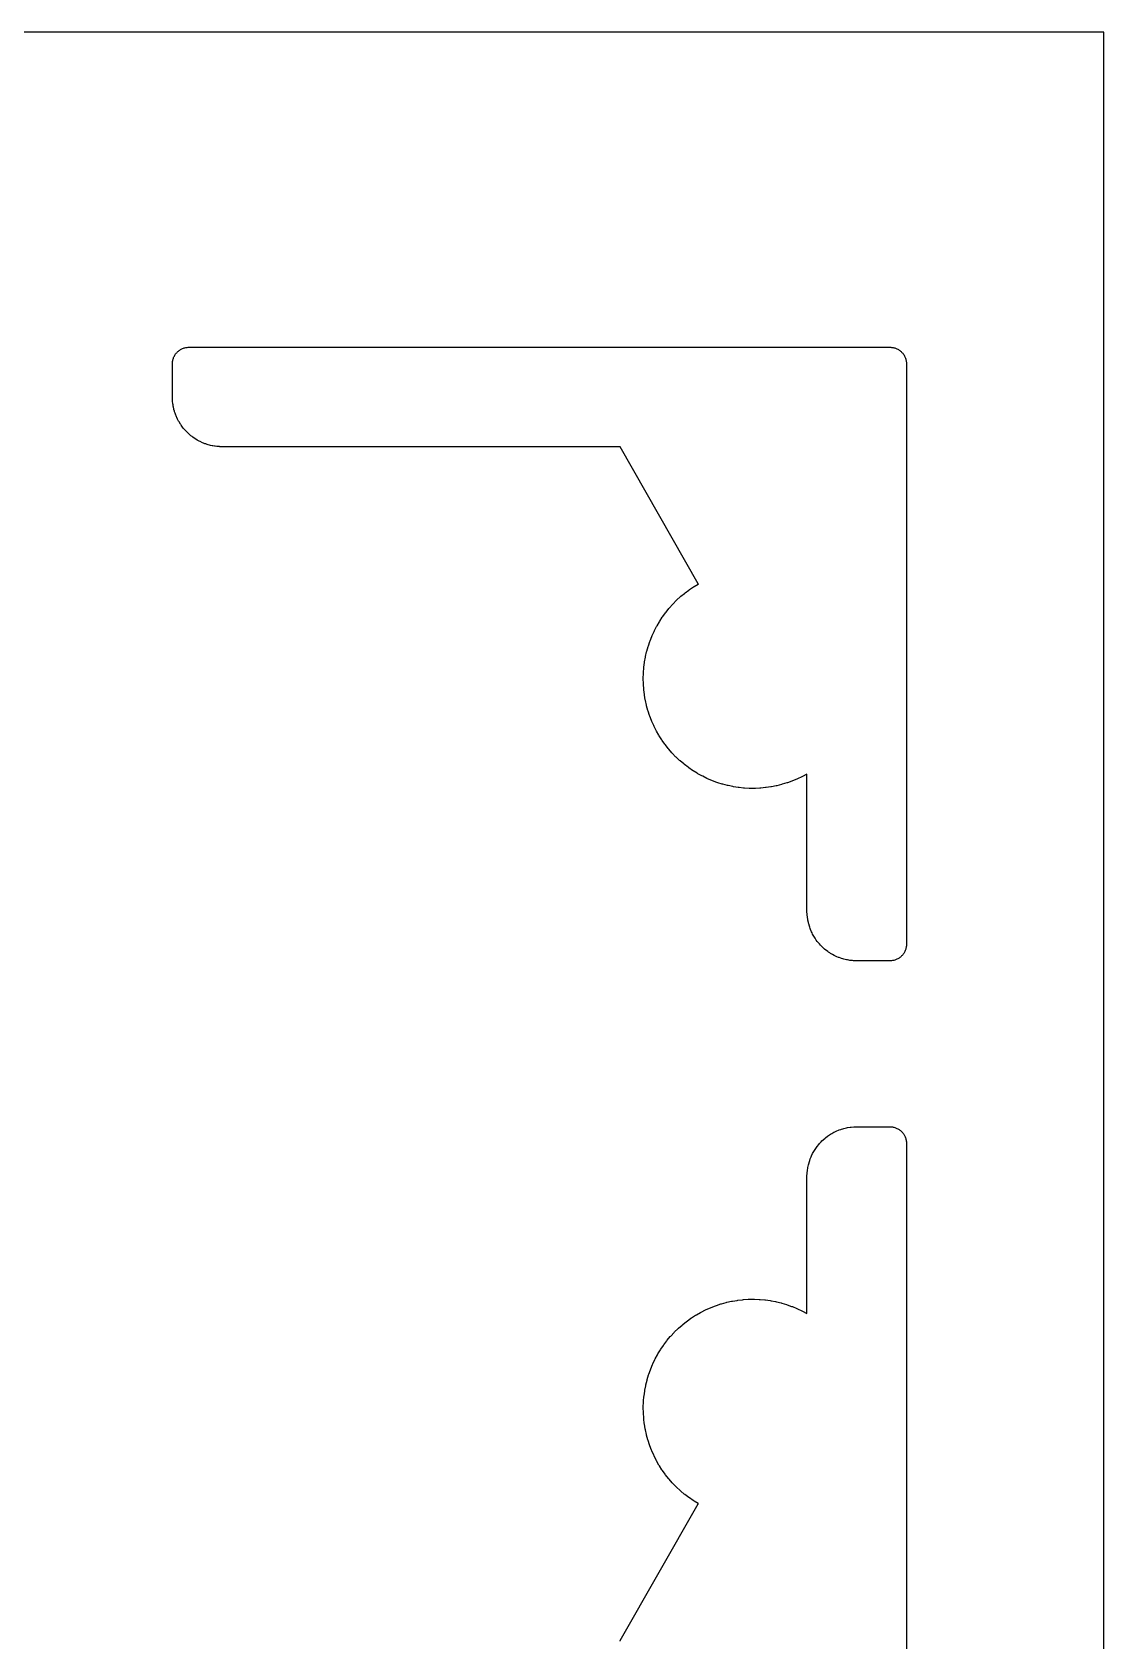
# Model space of a CAD drawing. Extents: x 0 to 200, y -100 to 0.
# Drawn here: x 167.68 to 200, y -48.5 to 0 of the extents above; entities that cross this region are included whole.
import ezdxf

# ---------------------------------------------------------------- set-up
doc = ezdxf.new("R2010")
doc.units = 0
doc.layers.add('BLACK', color=7, linetype='CONTINUOUS')

msp = doc.modelspace()

# ---------------------------------------------------------------- linework, layer by layer
at = {"layer": 'BLACK', "linetype": 'CONTINUOUS'}
for p, q in [((199.993863, 0), (0.006136, 0)), ((199.998901, -0.000123), (199.993888, 0)), ((199.999999, -0.006111), (199.999876, -0.001098)), ((200, -99.993863), (200, -0.006136)), ((172.010481, -9.701763), (172.02555, -9.682453)), ((172.02555, -9.682453), (172.041547, -9.663906)), ((172.041547, -9.663906), (172.058436, -9.646166)), ((172.058436, -9.646166), (172.076174, -9.629276)), ((172.076174, -9.629276), (172.09472, -9.613277)), ((172.09472, -9.613277), (172.114029, -9.598208)), ((172.114029, -9.598208), (172.134054, -9.584104)), ((172.134054, -9.584104), (172.154747, -9.570999)), ((172.154747, -9.570999), (172.176058, -9.558926)), ((172.176058, -9.558926), (172.197935, -9.547913)), ((172.197935, -9.547913), (172.220327, -9.537987)), ((172.220327, -9.537987), (172.243179, -9.529172)), ((172.243179, -9.529172), (172.266436, -9.521488)), ((172.266436, -9.521488), (172.290042, -9.514956)), ((172.290042, -9.514956), (172.31394, -9.509589)), ((172.31394, -9.509589), (172.338073, -9.505401)), ((172.338073, -9.505401), (172.362382, -9.502403)), ((172.362382, -9.502403), (172.386808, -9.500601)), ((172.386808, -9.500601), (172.411307, -9.5)), ((172.411307, -9.5), (193.549475, -9.5)), ((193.549475, -9.5), (193.573972, -9.500601)), ((193.573972, -9.500601), (193.598398, -9.502403)), ((193.598398, -9.502403), (193.622706, -9.505401)), ((193.622706, -9.505401), (193.646838, -9.509588)), ((193.646838, -9.509588), (193.670735, -9.514954)), ((193.670735, -9.514954), (193.694339, -9.521487)), ((193.694339, -9.521487), (193.717595, -9.529169)), ((193.717595, -9.529169), (193.740446, -9.537984)), ((193.740446, -9.537984), (193.762837, -9.547909)), ((193.762837, -9.547909), (193.784714, -9.558921)), ((193.784714, -9.558921), (193.806025, -9.570993)), ((193.806025, -9.570993), (193.826717, -9.584096)), ((193.826717, -9.584096), (193.846741, -9.598199)), ((193.846741, -9.598199), (193.86605, -9.613268)), ((193.86605, -9.613268), (193.884595, -9.629265)), ((193.884595, -9.629265), (193.902334, -9.646153)), ((193.902334, -9.646153), (193.919222, -9.663892)), ((193.919222, -9.663892), (193.935219, -9.682437)), ((193.935219, -9.682437), (193.950288, -9.701746)), ((171.912294, -9.999047), (171.912894, -9.974549)), ((171.912365, -10.990816), (171.912294, -9.999047)), ((171.912894, -9.974549), (171.914694, -9.950122)), ((171.914694, -9.950122), (171.917691, -9.925813)), ((171.917691, -9.925813), (171.921877, -9.90168)), ((171.921877, -9.90168), (171.927242, -9.877782)), ((171.927242, -9.877782), (171.933773, -9.854175)), ((171.933773, -9.854175), (171.941455, -9.830918)), ((171.941455, -9.830918), (171.950268, -9.808065)), ((171.950268, -9.808065), (171.960193, -9.785673)), ((171.960193, -9.785673), (171.971204, -9.763794)), ((171.971204, -9.763794), (171.983276, -9.742482)), ((171.983276, -9.742482), (171.996379, -9.721789)), ((171.996379, -9.721789), (172.010481, -9.701763)), ((193.950288, -9.701746), (193.964391, -9.72177)), ((193.964391, -9.72177), (193.977494, -9.742462)), ((193.977494, -9.742462), (193.989566, -9.763773)), ((193.989566, -9.763773), (194.000578, -9.78565)), ((194.000578, -9.78565), (194.010503, -9.808041)), ((194.010503, -9.808041), (194.019318, -9.830892)), ((194.019318, -9.830892), (194.027, -9.854148)), ((194.027, -9.854148), (194.033533, -9.877752)), ((194.033533, -9.877752), (194.038899, -9.901649)), ((194.038899, -9.901649), (194.043086, -9.925781)), ((194.043086, -9.925781), (194.046084, -9.950089)), ((194.046084, -9.950089), (194.047886, -9.974515)), ((194.047886, -9.974515), (194.048488, -9.999012)), ((194.048488, -9.999012), (194.048488, -27.499908)), ((171.912703, -11.009165), (171.912365, -10.990816)), ((171.91575, -11.091896), (171.912703, -11.009165)), ((171.916765, -11.110248), (171.91575, -11.091896)), ((171.918454, -11.12855), (171.916765, -11.110248)), ((171.9269, -11.204713), (171.918454, -11.12855)), ((171.931211, -11.235052), (171.9269, -11.204713)), ((171.939072, -11.280358), (171.931211, -11.235052)), ((171.943855, -11.304404), (171.939072, -11.280358)), ((171.954602, -11.352263), (171.943855, -11.304404)), ((171.960559, -11.376045), (171.954602, -11.352263)), ((171.973642, -11.423318), (171.960559, -11.376045)), ((171.980758, -11.446779), (171.973642, -11.423318)), ((171.995183, -11.490442), (171.980758, -11.446779)), ((172.005683, -11.519231), (171.995183, -11.490442)), ((172.035273, -11.593223), (172.005683, -11.519231)), ((172.047519, -11.621314), (172.035273, -11.593223)), ((172.06718, -11.662882), (172.047519, -11.621314)), ((172.078203, -11.684781), (172.06718, -11.662882)), ((172.099879, -11.725335), (172.078203, -11.684781)), ((172.115147, -11.751905), (172.099879, -11.725335)), ((172.155346, -11.817144), (172.115147, -11.751905)), ((172.165274, -11.832611), (172.155346, -11.817144)), ((172.175765, -11.847702), (172.165274, -11.832611)), ((172.220654, -11.909808), (172.175765, -11.847702)), ((172.239359, -11.934081), (172.220654, -11.909808)), ((172.268531, -11.969627), (172.239359, -11.934081)), ((172.284544, -11.988191), (172.268531, -11.969627)), ((172.315425, -12.022262), (172.284544, -11.988191)), ((172.336691, -12.044326), (172.315425, -12.022262)), ((172.393727, -12.09998), (172.336691, -12.044326)), ((172.416306, -12.120698), (172.393727, -12.09998)), ((172.451125, -12.150733), (172.416306, -12.120698)), ((172.470077, -12.166286), (172.451125, -12.150733)), ((172.506328, -12.194576), (172.470077, -12.166286)), ((172.531053, -12.21268), (172.506328, -12.194576)), ((172.596764, -12.257763), (172.531053, -12.21268)), ((172.622552, -12.274316), (172.596764, -12.257763)), ((172.661994, -12.297956), (172.622552, -12.274316)), ((172.683325, -12.31004), (172.661994, -12.297956)), ((172.723879, -12.331716), (172.683325, -12.31004)), ((172.751335, -12.345326), (172.723879, -12.331716)), ((172.823786, -12.378511), (172.751335, -12.345326)), ((172.852025, -12.390412), (172.823786, -12.378511)), ((172.894927, -12.406961), (172.852025, -12.390412)), ((172.918011, -12.41522), (172.894927, -12.406961)), ((172.964586, -12.430607), (172.918011, -12.41522)), ((172.988047, -12.437723), (172.964586, -12.430607)), ((173.03532, -12.450806), (172.988047, -12.437723)), ((173.059102, -12.456763), (173.03532, -12.450806)), ((173.106961, -12.46751), (173.059102, -12.456763)), ((173.131007, -12.472293), (173.106961, -12.46751)), ((173.179335, -12.480679), (173.131007, -12.472293)), ((173.203586, -12.484276), (173.179335, -12.480679)), ((173.252268, -12.49028), (173.203586, -12.484276)), ((173.276667, -12.492683), (173.252268, -12.49028)), ((173.328842, -12.496532), (173.276667, -12.492683)), ((173.346802, -12.497532), (173.328842, -12.496532)), ((173.402976, -12.499646), (173.346802, -12.497532)), ((173.421761, -12.5), (173.402976, -12.499646)), ((185.405352, -12.5), (173.421761, -12.5)), ((185.410976, -12.50014), (185.405377, -12.5)), ((185.414705, -12.505414), (185.411806, -12.500622)), ((187.770764, -16.62938), (185.414718, -12.505436)), ((187.248161, -17.008059), (187.355523, -16.918783)), ((187.355523, -16.918783), (187.375064, -16.903341)), ((187.375064, -16.903341), (187.486743, -16.819528)), ((187.486743, -16.819528), (187.50703, -16.805079)), ((187.50703, -16.805079), (187.622748, -16.726937)), ((187.622748, -16.726937), (187.643729, -16.713518)), ((187.643729, -16.713518), (187.768523, -16.638019)), ((187.768544, -16.638006), (187.77287, -16.635239)), ((187.773212, -16.633922), (187.770777, -16.629402)), ((186.797273, -17.486056), (186.884817, -17.377276)), ((186.884817, -17.377276), (186.900911, -17.358268)), ((186.900911, -17.358268), (186.993768, -17.253988)), ((186.993768, -17.253988), (187.010789, -17.235806)), ((187.010789, -17.235806), (187.108729, -17.136284)), ((187.108729, -17.136284), (187.126635, -17.118973)), ((187.126635, -17.118973), (187.229414, -17.024456)), ((187.229414, -17.024456), (187.248161, -17.008059)), ((186.45004, -18.043917), (186.514293, -17.919948)), ((186.514293, -17.919948), (186.526302, -17.898128)), ((186.526302, -17.898128), (186.596654, -17.777516)), ((186.596654, -17.777516), (186.609736, -17.756321)), ((186.609736, -17.756321), (186.686013, -17.639366)), ((186.686013, -17.639366), (186.700134, -17.61885)), ((186.700134, -17.61885), (186.782147, -17.505842)), ((186.782147, -17.505842), (186.797273, -17.486056)), ((186.266093, -18.501512), (186.311152, -18.36935)), ((186.311152, -18.36935), (186.319774, -18.345984)), ((186.319774, -18.345984), (186.371364, -18.216234)), ((186.371364, -18.216234), (186.38114, -18.193326)), ((186.38114, -18.193326), (186.439134, -18.066308)), ((186.439134, -18.066308), (186.45004, -18.043917)), ((186.152402, -18.981411), (186.17726, -18.84401)), ((186.17726, -18.84401), (186.182303, -18.81962)), ((186.182303, -18.81962), (186.213979, -18.683629)), ((186.213979, -18.683629), (186.220232, -18.659521)), ((186.220232, -18.659521), (186.258646, -18.525278)), ((186.258646, -18.525278), (186.266093, -18.501512)), ((186.111508, -19.472895), (186.115609, -19.333325)), ((186.115609, -19.333325), (186.116961, -19.308455)), ((186.116961, -19.308455), (186.128014, -19.169262)), ((186.128014, -19.169262), (186.130604, -19.144491)), ((186.130604, -19.144491), (186.148581, -19.006022)), ((186.148581, -19.006022), (186.152402, -18.981411)), ((186.111397, -19.497801), (186.111508, -19.472895)), ((186.114259, -19.637403), (186.111397, -19.497801)), ((186.11539, -19.662283), (186.114259, -19.637403)), ((186.125206, -19.801569), (186.11539, -19.662283)), ((186.127576, -19.826362), (186.125206, -19.801569)), ((186.144323, -19.964985), (186.127576, -19.826362)), ((186.147926, -19.989629), (186.144323, -19.964985)), ((186.171562, -20.127245), (186.147926, -19.989629)), ((186.176389, -20.151679), (186.171562, -20.127245)), ((186.206855, -20.287946), (186.176389, -20.151679)), ((186.212894, -20.312109), (186.206855, -20.287946)), ((186.250115, -20.446688), (186.212894, -20.312109)), ((186.25735, -20.470519), (186.250115, -20.446688)), ((186.301233, -20.603076), (186.25735, -20.470519)), ((186.309648, -20.626517), (186.301233, -20.603076)), ((186.360084, -20.756721), (186.309648, -20.626517)), ((186.369656, -20.779714), (186.360084, -20.756721)), ((186.42652, -20.907242), (186.369656, -20.779714)), ((186.437227, -20.929729), (186.42652, -20.907242)), ((186.500376, -21.054264), (186.437227, -20.929729)), ((186.51219, -21.07619), (186.500376, -21.054264)), ((186.581469, -21.197422), (186.51219, -21.07619)), ((186.594362, -21.218732), (186.581469, -21.197422)), ((186.669597, -21.33636), (186.594362, -21.218732)), ((186.683536, -21.357001), (186.669597, -21.33636)), ((186.764542, -21.470732), (186.683536, -21.357001)), ((186.779492, -21.490652), (186.764542, -21.470732)), ((186.866066, -21.600205), (186.779492, -21.490652)), ((186.881991, -21.619355), (186.866066, -21.600205)), ((186.973918, -21.724456), (186.881991, -21.619355)), ((186.990777, -21.742788), (186.973918, -21.724456)), ((187.087829, -21.843176), (186.990777, -21.742788)), ((187.105581, -21.860646), (187.087829, -21.843176)), ((187.207516, -21.956071), (187.105581, -21.860646)), ((187.226117, -21.972634), (187.207516, -21.956071)), ((187.332682, -22.06286), (187.226117, -21.972634)), ((187.352086, -22.078475), (187.332682, -22.06286)), ((187.463016, -22.163276), (187.352086, -22.078475)), ((187.483173, -22.177905), (187.463016, -22.163276)), ((187.598193, -22.257072), (187.483173, -22.177905)), ((187.619054, -22.270677), (187.598193, -22.257072)), ((187.737877, -22.344012), (187.619054, -22.270677)), ((187.759391, -22.35656), (187.737877, -22.344012)), ((187.881721, -22.423882), (187.759391, -22.35656)), ((187.903834, -22.435342), (187.881721, -22.423882)), ((188.029368, -22.496482), (187.903834, -22.435342)), ((188.052024, -22.506826), (188.029368, -22.496482)), ((188.18045, -22.561632), (188.052024, -22.506826)), ((188.203593, -22.570834), (188.18045, -22.561632)), ((188.334591, -22.61917), (188.203593, -22.570834)), ((188.358165, -22.627207), (188.334591, -22.61917)), ((188.491409, -22.668954), (188.358165, -22.627207)), ((188.515354, -22.675805), (188.491409, -22.668954)), ((188.650514, -22.710858), (188.515354, -22.675805)), ((188.674771, -22.716508), (188.650514, -22.710858)), ((188.81151, -22.74478), (188.674771, -22.716508)), ((188.836018, -22.749214), (188.81151, -22.74478)), ((188.973996, -22.770635), (188.836018, -22.749214)), ((188.998695, -22.773841), (188.973996, -22.770635)), ((189.137569, -22.788358), (188.998695, -22.773841)), ((189.162397, -22.790329), (189.137569, -22.788358)), ((189.301823, -22.797905), (189.162397, -22.790329)), ((189.630736, -22.792398), (189.491249, -22.798742)), ((189.65558, -22.790647), (189.630736, -22.792398)), ((189.794577, -22.777358), (189.65558, -22.790647)), ((189.819304, -22.77437), (189.794577, -22.777358)), ((189.957466, -22.75417), (189.819304, -22.77437)), ((189.982012, -22.749953), (189.957466, -22.75417)), ((190.118996, -22.722891), (189.982012, -22.749953)), ((190.143301, -22.717456), (190.118996, -22.722891)), ((190.278766, -22.683599), (190.143301, -22.717456)), ((190.30277, -22.676959), (190.278766, -22.683599)), ((190.436378, -22.636392), (190.30277, -22.676959)), ((190.460022, -22.628564), (190.436378, -22.636392)), ((190.591442, -22.581387), (190.460022, -22.628564)), ((190.614667, -22.57239), (190.591442, -22.581387)), ((190.743571, -22.518721), (190.614667, -22.57239)), ((190.766318, -22.508578), (190.743571, -22.518721)), ((190.892388, -22.44855), (190.766318, -22.508578)), ((190.914601, -22.437285), (190.892388, -22.44855)), ((191.043077, -22.368054), (190.914601, -22.437285)), ((191.046929, -22.366099), (191.043099, -22.368043)), ((191.048487, -22.37126), (191.048382, -22.366966)), ((191.04846, -26.487635), (191.048488, -22.371285)), ((189.326718, -22.798636), (189.301823, -22.797905)), ((189.466348, -22.799253), (189.326718, -22.798636)), ((189.491249, -22.798742), (189.466348, -22.799253)), ((191.048976, -26.510333), (191.04846, -26.487635)), ((191.052922, -26.597107), (191.048976, -26.510333)), ((191.054811, -26.623369), (191.052922, -26.597107)), ((191.05953, -26.671281), (191.054811, -26.623369)), ((191.062531, -26.695613), (191.05953, -26.671281)), ((191.069278, -26.741099), (191.062531, -26.695613)), ((191.074702, -26.771259), (191.069278, -26.741099)), ((191.090572, -26.846229), (191.074702, -26.771259)), ((191.094709, -26.864136), (191.090572, -26.846229)), ((191.099502, -26.881879), (191.094709, -26.864136)), ((191.120845, -26.955478), (191.099502, -26.881879)), ((191.130279, -26.984634), (191.120845, -26.955478)), ((191.144736, -27.025042), (191.130279, -26.984634)), ((191.15594, -27.053564), (191.144736, -27.025042)), ((191.187337, -27.126809), (191.15594, -27.053564)), ((191.200269, -27.154591), (191.187337, -27.126809)), ((191.219564, -27.192924), (191.200269, -27.154591)), ((191.234175, -27.219861), (191.219564, -27.192924)), ((191.274302, -27.288711), (191.234175, -27.219861)), ((191.290537, -27.314701), (191.274302, -27.288711)), ((191.316084, -27.352935), (191.290537, -27.314701)), ((191.330201, -27.37298), (191.316084, -27.352935)), ((191.35942, -27.412378), (191.330201, -27.37298)), ((191.374504, -27.431706), (191.35942, -27.412378)), ((191.405621, -27.469623), (191.374504, -27.431706)), ((191.421635, -27.488187), (191.405621, -27.469623)), ((191.454575, -27.524531), (191.421635, -27.488187)), ((191.47148, -27.542288), (191.454575, -27.524531)), ((191.506164, -27.576972), (191.47148, -27.542288)), ((191.52392, -27.593877), (191.506164, -27.576972)), ((191.560265, -27.626818), (191.52392, -27.593877)), ((191.578829, -27.642832), (191.560265, -27.626818)), ((191.616745, -27.673949), (191.578829, -27.642832)), ((194.026991, -27.644805), (194.019304, -27.668066)), ((194.033526, -27.621195), (194.026991, -27.644805)), ((194.038895, -27.597293), (194.033526, -27.621195)), ((194.043084, -27.573156), (194.038895, -27.597293)), ((194.046083, -27.548842), (194.043084, -27.573156)), ((194.047886, -27.524411), (194.046083, -27.548842)), ((194.048488, -27.499908), (194.047886, -27.524411)), ((191.636073, -27.689033), (191.616745, -27.673949)), ((191.675471, -27.718252), (191.636073, -27.689033)), ((191.695516, -27.732369), (191.675471, -27.718252)), ((191.7363, -27.759621), (191.695516, -27.732369)), ((191.757013, -27.772737), (191.7363, -27.759621)), ((191.799085, -27.797954), (191.757013, -27.772737)), ((191.820417, -27.810039), (191.799085, -27.797954)), ((191.863675, -27.833161), (191.820417, -27.810039)), ((191.885574, -27.844184), (191.863675, -27.833161)), ((191.929916, -27.865156), (191.885574, -27.844184)), ((191.952329, -27.875091), (191.929916, -27.865156)), ((191.997646, -27.893862), (191.952329, -27.875091)), ((192.02052, -27.902686), (191.997646, -27.893862)), ((192.066703, -27.919211), (192.02052, -27.902686)), ((192.089983, -27.926901), (192.066703, -27.919211)), ((192.133986, -27.940249), (192.089983, -27.926901)), ((192.16357, -27.948241), (192.133986, -27.940249)), ((192.241103, -27.966654), (192.16357, -27.948241)), ((192.271122, -27.972817), (192.241103, -27.966654)), ((192.313406, -27.980154), (192.271122, -27.972817)), ((192.343746, -27.984465), (192.313406, -27.980154)), ((192.42295, -27.993248), (192.343746, -27.984465)), ((192.453497, -27.99569), (192.42295, -27.993248)), ((192.499515, -27.997951), (192.453497, -27.99569)), ((192.523845, -27.998552), (192.499515, -27.997951)), ((193.549296, -27.998921), (192.523845, -27.998552)), ((193.573799, -27.998328), (193.549296, -27.998921)), ((193.598231, -27.996534), (193.573799, -27.998328)), ((193.622545, -27.993543), (193.598231, -27.996534)), ((193.646684, -27.989363), (193.622545, -27.993543)), ((193.670588, -27.984003), (193.646684, -27.989363)), ((193.6942, -27.977476), (193.670588, -27.984003)), ((193.717464, -27.969798), (193.6942, -27.977476)), ((193.740322, -27.960988), (193.717464, -27.969798)), ((193.762721, -27.951066), (193.740322, -27.960988)), ((193.784606, -27.940057), (193.762721, -27.951066)), ((193.805924, -27.927987), (193.784606, -27.940057)), ((193.826624, -27.914886), (193.805924, -27.927987)), ((193.846656, -27.900784), (193.826624, -27.914886)), ((193.865972, -27.885717), (193.846656, -27.900784)), ((193.884525, -27.869719), (193.865972, -27.885717)), ((193.90227, -27.85283), (193.884525, -27.869719)), ((193.919165, -27.835091), (193.90227, -27.85283)), ((193.93517, -27.816543), (193.919165, -27.835091)), ((193.950244, -27.797233), (193.93517, -27.816543)), ((193.964353, -27.777206), (193.950244, -27.797233)), ((193.977462, -27.756511), (193.964353, -27.777206)), ((193.98954, -27.735197), (193.977462, -27.756511)), ((194.000556, -27.713316), (193.98954, -27.735197)), ((194.010486, -27.690921), (194.000556, -27.713316)), ((194.019304, -27.668066), (194.010486, -27.690921)), ((191.425875, -33.50741), (191.478023, -33.451274)), ((191.478023, -33.451274), (191.499558, -33.429473)), ((191.499558, -33.429473), (191.532861, -33.397766)), ((191.532861, -33.397766), (191.551027, -33.381301)), ((191.551027, -33.381301), (191.585846, -33.351267)), ((191.585846, -33.351267), (191.609653, -33.331972)), ((191.609653, -33.331972), (191.670631, -33.285578)), ((191.670631, -33.285578), (191.700694, -33.264405)), ((191.700694, -33.264405), (191.762347, -33.224295)), ((191.762347, -33.224295), (191.793886, -33.205392)), ((191.793886, -33.205392), (191.861011, -33.168446)), ((191.861011, -33.168446), (191.888298, -33.154501)), ((191.888298, -33.154501), (191.929867, -33.134841)), ((191.929867, -33.134841), (191.95228, -33.124906)), ((191.95228, -33.124906), (191.997597, -33.106135)), ((191.997597, -33.106135), (192.02047, -33.097312)), ((192.02047, -33.097312), (192.066653, -33.080787)), ((192.066653, -33.080787), (192.089933, -33.073097)), ((192.089933, -33.073097), (192.133936, -33.059749)), ((192.133936, -33.059749), (192.163519, -33.051757)), ((192.163519, -33.051757), (192.238067, -33.034053)), ((192.238067, -33.034053), (192.27413, -33.02688)), ((192.27413, -33.02688), (192.346749, -33.015195)), ((192.346749, -33.015195), (192.383242, -33.010694)), ((192.383242, -33.010694), (192.45958, -33.00412)), ((192.45958, -33.00412), (192.490178, -33.002429)), ((192.490178, -33.002429), (192.5423, -33.00115)), ((192.5423, -33.00115), (192.554525, -33.000999)), ((192.554525, -33.000999), (193.549442, -33.000932)), ((193.549442, -33.000932), (193.57394, -33.001532)), ((193.57394, -33.001532), (193.598367, -33.003332)), ((193.598367, -33.003332), (193.622676, -33.006329)), ((193.622676, -33.006329), (193.646809, -33.010515)), ((193.646809, -33.010515), (193.670707, -33.01588)), ((193.670707, -33.01588), (193.694313, -33.022412)), ((193.694313, -33.022412), (193.717571, -33.030093)), ((193.717571, -33.030093), (193.740423, -33.038907)), ((193.740423, -33.038907), (193.762816, -33.048832)), ((193.762816, -33.048832), (193.784694, -33.059843)), ((193.784694, -33.059843), (193.806006, -33.071915)), ((193.806006, -33.071915), (193.826699, -33.085018)), ((193.826699, -33.085018), (193.846725, -33.09912)), ((193.846725, -33.09912), (193.866035, -33.114188)), ((193.866035, -33.114188), (193.884582, -33.130186)), ((193.884582, -33.130186), (193.902322, -33.147074)), ((193.902322, -33.147074), (193.919211, -33.164813)), ((193.919211, -33.164813), (193.93521, -33.183359)), ((193.93521, -33.183359), (193.95028, -33.202668)), ((193.95028, -33.202668), (193.964384, -33.222693)), ((193.964384, -33.222693), (193.977488, -33.243385)), ((193.977488, -33.243385), (193.989561, -33.264696)), ((193.989561, -33.264696), (194.000574, -33.286574)), ((194.000574, -33.286574), (194.0105, -33.308966)), ((194.0105, -33.308966), (194.019315, -33.331818)), ((194.019315, -33.331818), (194.026999, -33.355074)), ((194.026999, -33.355074), (194.033532, -33.37868)), ((194.033532, -33.37868), (194.038898, -33.402578)), ((194.038898, -33.402578), (194.043086, -33.426711)), ((194.043086, -33.426711), (194.046084, -33.45102)), ((194.046084, -33.45102), (194.047886, -33.475447)), ((191.145721, -33.972055), (191.154545, -33.949181)), ((191.154545, -33.949181), (191.172142, -33.906698)), ((191.172142, -33.906698), (191.184732, -33.87876)), ((191.184732, -33.87876), (191.218339, -33.809903)), ((191.218339, -33.809903), (191.235673, -33.777475)), ((191.235673, -33.777475), (191.27271, -33.713928)), ((191.27271, -33.713928), (191.292382, -33.682862)), ((191.292382, -33.682862), (191.333993, -33.622212)), ((191.333993, -33.622212), (191.355897, -33.592678)), ((191.355897, -33.592678), (191.401857, -33.535253)), ((191.401857, -33.535253), (191.425875, -33.50741)), ((194.047886, -33.475447), (194.048488, -33.499945)), ((194.048488, -33.499945), (194.048488, -66.499908)), ((191.048922, -34.489646), (191.052869, -34.402872)), ((191.052869, -34.402872), (191.054759, -34.376611)), ((191.054759, -34.376611), (191.059478, -34.3287)), ((191.059478, -34.3287), (191.062479, -34.304367)), ((191.062479, -34.304367), (191.069227, -34.258882)), ((191.069227, -34.258882), (191.074651, -34.228722)), ((191.074651, -34.228722), (191.09052, -34.153763)), ((191.09052, -34.153763), (191.099455, -34.118094)), ((191.099455, -34.118094), (191.120796, -34.044506)), ((191.120796, -34.044506), (191.13023, -34.01535)), ((191.13023, -34.01535), (191.145721, -33.972055)), ((191.048378, -38.628653), (191.048405, -34.512344)), ((191.048405, -34.512344), (191.048922, -34.489646)), ((188.475034, -38.33626), (188.611889, -38.298926)), ((188.611889, -38.298926), (188.636463, -38.292887)), ((188.636463, -38.292887), (188.775034, -38.262532)), ((188.775034, -38.262532), (188.799882, -38.257745)), ((188.799882, -38.257745), (188.939812, -38.234447)), ((188.939812, -38.234447), (188.964871, -38.230925)), ((188.964871, -38.230925), (189.105801, -38.214744)), ((189.105801, -38.214744), (189.131007, -38.212495)), ((189.131007, -38.212495), (189.272576, -38.203472)), ((189.272576, -38.203472), (189.297862, -38.202502)), ((189.297862, -38.202502), (189.439707, -38.20066)), ((189.439707, -38.20066), (189.46501, -38.200973)), ((189.46501, -38.200973), (189.606766, -38.206317)), ((189.606766, -38.206317), (189.632021, -38.207911)), ((189.632021, -38.207911), (189.773324, -38.220428)), ((189.773324, -38.220428), (189.798466, -38.223298)), ((189.798466, -38.223298), (189.938953, -38.242955)), ((189.938953, -38.242955), (189.963918, -38.247095)), ((189.963918, -38.247095), (190.10323, -38.273842)), ((190.10323, -38.273842), (190.127952, -38.279241)), ((190.127952, -38.279241), (190.265731, -38.313009)), ((190.265731, -38.313009), (190.290148, -38.319653)), ((187.434628, -38.858417), (187.55, -38.77588)), ((187.55, -38.77588), (187.570948, -38.761682)), ((187.570948, -38.761682), (187.690352, -38.685094)), ((187.690352, -38.685094), (187.711992, -38.671976)), ((187.711992, -38.671976), (187.835122, -38.601534)), ((187.835122, -38.601534), (187.857398, -38.589528)), ((187.857398, -38.589528), (187.983938, -38.525412)), ((187.983938, -38.525412), (188.006793, -38.51455)), ((188.006793, -38.51455), (188.136418, -38.456924)), ((188.136418, -38.456924), (188.159794, -38.447234)), ((188.159794, -38.447234), (188.292171, -38.396247)), ((188.292171, -38.396247), (188.316008, -38.387753)), ((188.316008, -38.387753), (188.450797, -38.343536)), ((188.450797, -38.343536), (188.475034, -38.33626)), ((190.290148, -38.319653), (190.42604, -38.360355)), ((190.42604, -38.360355), (190.450089, -38.368228)), ((190.450089, -38.368228), (190.583745, -38.41576)), ((190.583745, -38.41576), (190.607365, -38.424841)), ((190.607365, -38.424841), (190.738442, -38.479081)), ((190.738442, -38.479081), (190.761572, -38.489346)), ((190.761572, -38.489346), (190.889734, -38.550155)), ((190.889734, -38.550155), (190.912314, -38.561578)), ((190.912314, -38.561578), (191.042967, -38.631886)), ((191.042988, -38.631897), (191.04682, -38.633839)), ((191.048272, -38.632972), (191.048377, -38.628677)), ((186.943387, -39.310413), (187.039785, -39.206343)), ((187.039785, -39.206343), (187.057446, -39.18822)), ((187.057446, -39.18822), (187.158991, -39.089165)), ((187.158991, -39.089165), (187.177547, -39.07196)), ((187.177547, -39.07196), (187.283978, -38.978175)), ((187.283978, -38.978175), (187.303382, -38.961931)), ((187.303382, -38.961931), (187.414426, -38.873657)), ((187.414426, -38.873657), (187.434628, -38.858417)), ((186.553178, -39.852037), (186.626656, -39.730693)), ((186.626656, -39.730693), (186.640308, -39.709386)), ((186.640308, -39.709386), (186.719836, -39.591919)), ((186.719836, -39.591919), (186.73455, -39.571331)), ((186.73455, -39.571331), (186.819925, -39.458043)), ((186.819925, -39.458043), (186.835662, -39.438226)), ((186.835662, -39.438226), (186.926666, -39.329408)), ((186.926666, -39.329408), (186.943387, -39.310413)), ((186.336609, -40.303848), (186.390866, -40.172778)), ((186.390866, -40.172778), (186.401134, -40.14965)), ((186.401134, -40.14965), (186.461959, -40.021496)), ((186.461959, -40.021496), (186.473386, -39.998917)), ((186.473386, -39.998917), (186.540623, -39.874008)), ((186.540623, -39.874008), (186.553178, -39.852037)), ((186.190947, -40.783242), (186.224733, -40.645468)), ((186.224733, -40.645468), (186.23138, -40.621052)), ((186.23138, -40.621052), (186.2721, -40.485165)), ((186.2721, -40.485165), (186.279976, -40.461117)), ((186.279976, -40.461117), (186.327525, -40.327467)), ((186.327525, -40.327467), (186.336609, -40.303848)), ((186.119552, -41.279165), (186.132087, -41.137863)), ((186.132087, -41.137863), (186.134961, -41.112722)), ((186.134961, -41.112722), (186.154636, -40.972236)), ((186.154636, -40.972236), (186.15878, -40.947273)), ((186.15878, -40.947273), (186.185545, -40.807964)), ((186.185545, -40.807964), (186.190947, -40.783242)), ((186.112277, -41.471478), (186.112593, -41.446174)), ((186.114101, -41.613322), (186.112277, -41.471478)), ((186.112593, -41.446174), (186.117956, -41.304419)), ((186.115067, -41.638609), (186.114101, -41.613322)), ((186.124071, -41.780179), (186.115067, -41.638609)), ((186.117956, -41.304419), (186.119552, -41.279165)), ((186.126317, -41.805385), (186.124071, -41.780179)), ((186.14248, -41.946317), (186.126317, -41.805385)), ((186.145999, -41.971377), (186.14248, -41.946317)), ((186.169279, -42.11131), (186.145999, -41.971377)), ((186.174063, -42.136159), (186.169279, -42.11131)), ((186.2044, -42.274733), (186.174063, -42.136159)), ((186.210436, -42.299308), (186.2044, -42.274733)), ((186.247752, -42.436168), (186.210436, -42.299308)), ((186.255025, -42.460406), (186.247752, -42.436168)), ((186.299224, -42.595201), (186.255025, -42.460406)), ((186.307715, -42.619039), (186.299224, -42.595201)), ((186.358685, -42.751422), (186.307715, -42.619039)), ((186.368372, -42.7748), (186.358685, -42.751422)), ((186.425981, -42.904432), (186.368372, -42.7748)), ((186.43684, -42.927289), (186.425981, -42.904432)), ((186.500939, -43.053837), (186.43684, -42.927289)), ((186.512942, -43.076114), (186.500939, -43.053837)), ((186.583369, -43.199254), (186.512942, -43.076114)), ((186.596484, -43.220895), (186.583369, -43.199254)), ((186.673057, -43.340309), (186.596484, -43.220895)), ((186.687252, -43.361259), (186.673057, -43.340309)), ((186.769774, -43.476642), (186.687252, -43.361259)), ((186.785011, -43.496845), (186.769774, -43.476642)), ((186.873271, -43.607901), (186.785011, -43.496845)), ((186.889512, -43.627307), (186.873271, -43.607901)), ((186.983283, -43.733751), (186.889512, -43.627307)), ((187.000486, -43.752309), (186.983283, -43.733751)), ((187.099528, -43.853867), (187.000486, -43.752309)), ((187.117649, -43.87153), (187.099528, -43.853867)), ((187.221706, -43.967942), (187.117649, -43.87153)), ((187.240698, -43.984664), (187.221706, -43.967942)), ((187.349505, -44.075682), (187.240698, -43.984664)), ((187.36932, -44.091422), (187.349505, -44.075682)), ((187.482597, -44.176812), (187.36932, -44.091422)), ((185.414224, -48.494564), (187.771013, -44.370188)), ((187.503184, -44.191528), (187.482597, -44.176812)), ((187.62064, -44.271072), (187.503184, -44.191528)), ((187.641945, -44.284727), (187.62064, -44.271072)), ((187.768775, -44.361549), (187.641945, -44.284727)), ((187.773119, -44.36433), (187.768796, -44.361562)), ((187.771025, -44.370166), (187.77346, -44.365647)), ((185.404883, -48.499999), (185.410482, -48.499859)), ((185.411312, -48.499377), (185.414212, -48.494586))]:
    msp.add_line(p, q, dxfattribs=at)

doc.saveas('drawing.dxf')
